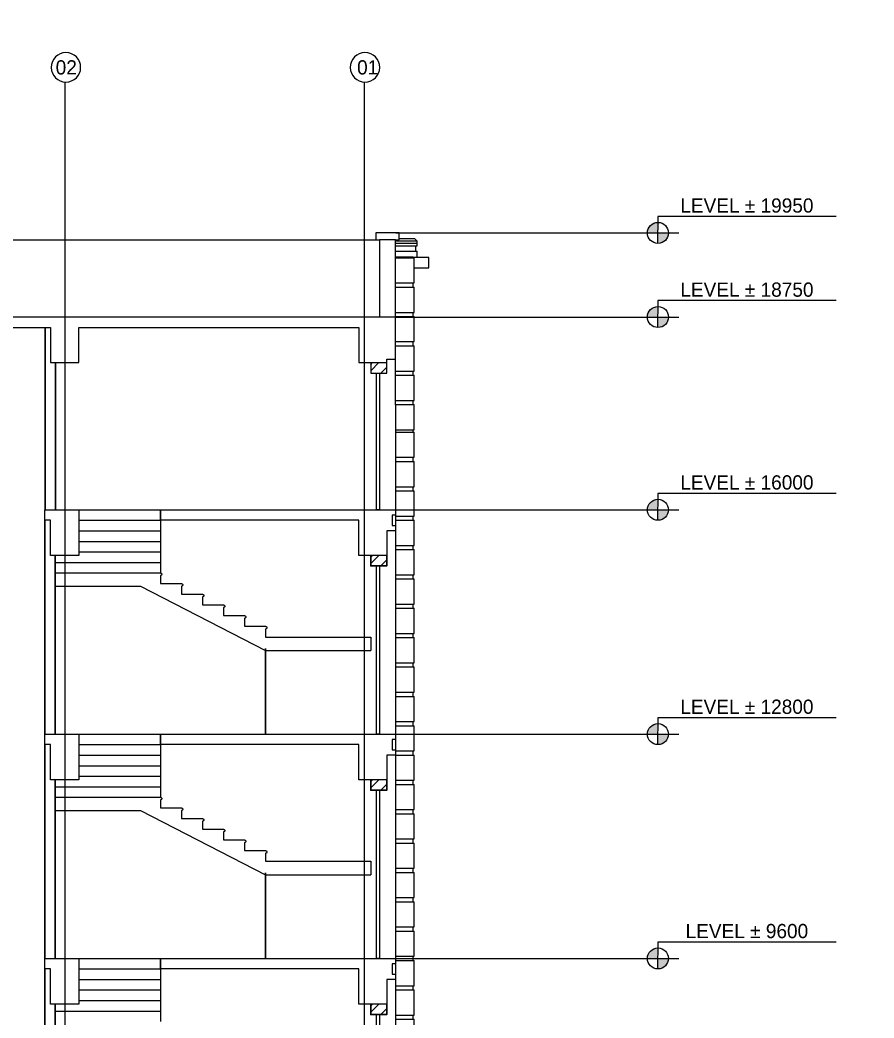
# Model space of a CAD drawing. Header units: millimetres. Extents: x 173236 to 801264, y -94969 to 615039.
# Drawn here: x 553994 to 566178, y -11724 to 2514 of the extents above; entities that cross this region are included whole.
import ezdxf
from ezdxf.enums import TextEntityAlignment as Align

# ---------------------------------------------------------------- set-up
doc = ezdxf.new("R2010")
doc.units = ezdxf.units.MM
doc.header["$MEASUREMENT"] = 0
doc.header["$PDMODE"] = 2
for name, color, linetype in [('VOX-A-ANNO-DIMS', 160, 'Continuous'), ('VOX-A-ANNO-GRID', 253, 'Continuous'), ('VOX-A-ANNO-GRID-LINE', 254, 'Continuous'), ('VOX-A-ANNO-LEVEL', 200, 'Continuous'), ('VOX-A-COLUMN-SECT', 210, 'Continuous'), ('VOX-A-DOOR', 3, 'Continuous'), ('VOX-A-ELEV-1-NEAR', 130, 'Continuous'), ('VOX-A-ELEV-2', 133, 'Continuous'), ('VOX-A-FLOOR-HIDD', 9, 'Continuous'), ('VOX-A-FURN-LAYOUT', 93, 'Continuous'), ('VOX-A-WALL-PATT', 233, 'Continuous')]:
    doc.layers.add(name, color=color, linetype=linetype)
doc.layers.add('VOX-A-WALL-SECT', color=1, linetype='Continuous', lineweight=30)
doc.styles.add('1.5 mm Rotis Annotative', font='', dxfattribs={"height": 1.5})
doc.styles.add('2 mm Rotis Annotative', font='', dxfattribs={"height": 2})
doc.styles.add('2 mm Rotis Annotative (IM)', font='', dxfattribs={"height": 0.08})
doc.styles.get('1.5 mm Rotis Annotative').set_extended_font_data('Rotis Sans Serif')
doc.styles.get('2 mm Rotis Annotative').set_extended_font_data('Rotis Sans Serif')
doc.styles.get('2 mm Rotis Annotative (IM)').set_extended_font_data('Rotis Sans Serif')
doc.dimstyles.new('1.5 mm Rotis Annotative', dxfattribs={"dimtxt": 1.5, "dimasz": 1, "dimexe": 1.5, "dimexo": 0, "dimgap": 1, "dimtad": 1, "dimdec": 0, "dimrnd": 5, "dimzin": 0, "dimdsep": 46, "dimtxsty": '1.5 mm Rotis Annotative', "dimblk": 'ARCHTICK', "dimcen": 0.09, "dimdle": 1, "dimadec": 0, "dimazin": 0, "dimtfac": 1, "dimtdec": 0, "dimtofl": 0, "dimtmove": 1, "dimatfit": 3, "dimfxl": 2, "dimfxlon": 1, "dimtolj": 1, "dimtzin": 0, "dimarcsym": 0})

# ---------------------------------------------------------------- blocks, each defined once
blk = doc.blocks.new('Grid Head 2')
at = {"layer": 'VOX-A-ANNO-GRID'}
blk.add_circle((0, -0.0827), 0.0827, dxfattribs=at)
at = {"layer": 'VOX-A-ANNO-GRID', "style": '2 mm Rotis Annotative (IM)'}
blk.add_attdef('O1', text='', height=0.08, dxfattribs=at).set_placement((0.0016, -0.1226), align=Align.CENTER)
blk = doc.blocks.new('SHERRA BOARD')
at = {"layer": 'VOX-A-FURN-LAYOUT'}
for p, q in [((1331730, 5386), (1331730, 5286)), ((1332060, 5386), (1331730, 5386)), ((1331730, 5286), (1331780, 5286)), ((1332010, 5286), (1331780, 5286)), ((1331780, 5286), (1331780, 4186)), ((1332010, 5286), (1332060, 5286)), ((1332010, 5270), (1332010, 5286)), ((1332320, 5270), (1332010, 5270)), ((1332010, 5235), (1332010, 5270)), ((1332060, 5302), (1332060, 5386)), ((1332283, 5302), (1332060, 5302)), ((1332060, 5286), (1332060, 5302)), ((1332060, 5286), (1332060, 5286)), ((1332320, 5270), (1332283, 5302)), ((1332320, 5235), (1332320, 5270)), ((1332316, 5235), (1332010, 5235)), ((1332010, 5200), (1332010, 5235)), ((1332010, 5200), (1332298, 5200)), ((1332010, 5128), (1332010, 5200)), ((1332010, 5128), (1332207, 5128)), ((1332010, 5125), (1332010, 5128)), ((1332207, 5128), (1332217, 5128)), ((1332217, 5128), (1332279, 5128)), ((1332279, 5128), (1332298, 5128)), ((1332298, 5128), (1332298, 5200)), ((1332298, 5200), (1332316, 5200)), ((1332298, 5128), (1332317, 5125)), ((1332316, 5235), (1332320, 5235)), ((1332316, 5200), (1332316, 5235)), ((1332010, 5040), (1332010, 5125)), ((1332010, 5031), (1332010, 5091)), ((1332259, 5040), (1332010, 5040)), ((1332010, 5031), (1332010, 5040)), ((1332010, 5031), (1332259, 5031)), ((1332010, 4686), (1332010, 5031)), ((1332010, 5031), (1332259, 5031)), ((1332010, 4672), (1332010, 5031)), ((1332259, 5031), (1332259, 5040)), ((1332259, 5040), (1332317, 5040)), ((1332485, 5036), (1332259, 5036)), ((1332259, 5031), (1332275, 5031)), ((1332259, 5031), (1332275, 5031)), ((1332275, 4686), (1332275, 5031)), ((1332275, 4672), (1332275, 5031)), ((1332317, 5040), (1332317, 5125)), ((1332485, 4886), (1332485, 5036)), ((1332275, 4886), (1332485, 4886)), ((1332010, 4486), (1332010, 4686)), ((1332010, 4672), (1332259, 4672)), ((1332010, 4612), (1332010, 4672)), ((1332010, 4672), (1332259, 4672)), ((1332010, 4612), (1332259, 4612)), ((1332010, 4253), (1332010, 4612)), ((1332259, 4612), (1332259, 4672)), ((1332259, 4672), (1332275, 4672)), ((1332259, 4612), (1332259, 4672)), ((1332259, 4672), (1332275, 4672)), ((1332259, 4612), (1332275, 4612)), ((1332275, 4253), (1332275, 4612)), ((1332010, 4253), (1332010, 4486)), ((1332010, 4253), (1332259, 4253)), ((1332010, 4193), (1332010, 4253)), ((1332010, 4193), (1332259, 4193)), ((1332010, 3835), (1332010, 4193)), ((1332259, 4193), (1332259, 4253)), ((1332259, 4253), (1332275, 4253)), ((1332259, 4193), (1332259, 4253)), ((1332259, 4253), (1332275, 4253)), ((1332259, 4193), (1332275, 4193)), ((1332275, 3835), (1332275, 4193)), ((1332010, 3835), (1332259, 3835)), ((1332010, 3775), (1332010, 3835)), ((1332010, 3775), (1332259, 3775)), ((1332010, 3416), (1332010, 3775)), ((1332259, 3775), (1332259, 3835)), ((1332259, 3835), (1332275, 3835)), ((1332259, 3775), (1332275, 3775)), ((1332275, 3416), (1332275, 3775)), ((1332010, 3416), (1332259, 3416)), ((1332010, 3356), (1332010, 3416)), ((1332010, 3356), (1332259, 3356)), ((1332010, 2997), (1332010, 3356)), ((1332259, 3356), (1332259, 3416)), ((1332259, 3416), (1332275, 3416)), ((1332259, 3356), (1332275, 3356)), ((1332275, 2997), (1332275, 3356)), ((1332010, 2997), (1332259, 2997)), ((1332010, 2937), (1332010, 2997)), ((1332259, 2937), (1332259, 2997)), ((1332259, 2997), (1332275, 2997)), ((1332010, 2937), (1332259, 2937)), ((1332010, 2936), (1332010, 2937)), ((1332010, 2936), (1332010, 2578)), ((1332259, 2937), (1332275, 2937)), ((1332275, 2578), (1332275, 2937)), ((1332010, 2604), (1332010, 2544)), ((1332010, 2578), (1332275, 2578)), ((1332259, 2544), (1332259, 2578)), ((1332010, 2544), (1332259, 2544)), ((1332010, 2544), (1332010, 2185)), ((1332259, 2544), (1332275, 2544)), ((1332275, 2185), (1332275, 2544)), ((1332010, 2185), (1332010, 2125)), ((1332010, 2185), (1332259, 2185)), ((1332010, 2185), (1332010, 2125)), ((1332259, 2125), (1332259, 2185)), ((1332259, 2125), (1332259, 2185)), ((1332259, 2185), (1332275, 2185)), ((1332010, 2125), (1332259, 2125)), ((1332010, 2125), (1332010, 1766)), ((1332010, 2125), (1332259, 2125)), ((1332259, 2125), (1332275, 2125)), ((1332259, 2125), (1332275, 2125)), ((1332275, 1766), (1332275, 2125)), ((1332010, 1766), (1332259, 1766)), ((1332010, 1766), (1332010, 1706)), ((1332259, 1706), (1332259, 1766)), ((1332259, 1766), (1332275, 1766)), ((1332010, 1706), (1332259, 1706)), ((1332010, 1706), (1332010, 1347)), ((1332259, 1706), (1332275, 1706)), ((1332275, 1347), (1332275, 1706)), ((1332010, 1347), (1332259, 1347)), ((1332010, 1347), (1332010, 1288)), ((1332010, 1288), (1332259, 1288)), ((1332010, 1288), (1332010, 929)), ((1332259, 1288), (1332259, 1347)), ((1332259, 1347), (1332275, 1347)), ((1332259, 1288), (1332275, 1288)), ((1332275, 929), (1332275, 1288)), ((1332010, 929), (1332259, 929)), ((1332010, 929), (1332010, 869)), ((1332010, 869), (1332259, 869)), ((1332010, 869), (1332010, 510)), ((1332259, 869), (1332259, 929)), ((1332259, 929), (1332275, 929)), ((1332259, 869), (1332275, 869)), ((1332275, 510), (1332275, 869)), ((1332010, 510), (1332259, 510)), ((1332010, 510), (1332010, 450)), ((1332010, 450), (1332259, 450)), ((1332010, 450), (1332010, 91)), ((1332259, 450), (1332259, 510)), ((1332259, 510), (1332275, 510)), ((1332259, 450), (1332275, 450)), ((1332275, 91), (1332275, 450)), ((1332010, 91), (1332259, 91)), ((1332010, 91), (1332010, 31)), ((1332010, 31), (1332259, 31)), ((1332010, 31), (1332010, -327)), ((1332259, 31), (1332259, 91)), ((1332259, 91), (1332275, 91)), ((1332259, 31), (1332275, 31)), ((1332275, -327), (1332275, 31)), ((1332010, -327), (1332259, -327)), ((1332010, -327), (1332010, -387)), ((1332010, -387), (1332259, -387)), ((1332010, -387), (1332010, -746)), ((1332259, -387), (1332259, -327)), ((1332259, -327), (1332275, -327)), ((1332259, -387), (1332275, -387)), ((1332275, -746), (1332275, -387)), ((1332010, -746), (1332259, -746)), ((1332010, -746), (1332010, -806)), ((1332010, -806), (1332259, -806)), ((1332010, -806), (1332010, -1165)), ((1332259, -806), (1332259, -746)), ((1332259, -746), (1332275, -746)), ((1332259, -806), (1332275, -806)), ((1332275, -1165), (1332275, -806)), ((1332010, -1165), (1332259, -1165)), ((1332010, -1165), (1332010, -1225)), ((1332010, -1225), (1332259, -1225)), ((1332010, -1225), (1332010, -1584)), ((1332259, -1225), (1332259, -1165)), ((1332259, -1165), (1332275, -1165)), ((1332259, -1225), (1332275, -1225)), ((1332275, -1584), (1332275, -1225)), ((1332010, -1584), (1332259, -1584)), ((1332010, -1584), (1332010, -1643)), ((1332010, -1643), (1332259, -1643)), ((1332010, -1643), (1332010, -2002)), ((1332259, -1643), (1332259, -1584)), ((1332259, -1584), (1332275, -1584)), ((1332259, -1643), (1332275, -1643)), ((1332275, -2002), (1332275, -1643)), ((1332010, -2002), (1332259, -2002)), ((1332010, -2002), (1332010, -2062)), ((1332010, -2062), (1332259, -2062)), ((1332010, -2062), (1332010, -2421)), ((1332259, -2062), (1332259, -2002)), ((1332259, -2002), (1332275, -2002)), ((1332259, -2062), (1332275, -2062)), ((1332275, -2421), (1332275, -2062)), ((1332010, -2421), (1332259, -2421)), ((1332010, -2421), (1332010, -2481)), ((1332010, -2481), (1332259, -2481)), ((1332010, -2481), (1332010, -2840)), ((1332259, -2481), (1332259, -2421)), ((1332259, -2421), (1332275, -2421)), ((1332259, -2481), (1332275, -2481)), ((1332275, -2840), (1332275, -2481)), ((1332010, -2840), (1332259, -2840)), ((1332010, -2840), (1332010, -2900)), ((1332259, -2900), (1332259, -2840)), ((1332259, -2840), (1332275, -2840)), ((1332010, -2900), (1332259, -2900)), ((1332010, -2900), (1332010, -3258)), ((1332259, -2900), (1332275, -2900)), ((1332275, -3258), (1332275, -2900)), ((1332010, -3258), (1332259, -3258)), ((1332010, -3258), (1332010, -3318)), ((1332259, -3318), (1332259, -3258)), ((1332259, -3258), (1332275, -3258)), ((1332010, -3318), (1332259, -3318)), ((1332010, -3318), (1332010, -3677)), ((1332259, -3318), (1332275, -3318)), ((1332275, -3677), (1332275, -3318)), ((1332010, -3677), (1332259, -3677)), ((1332010, -3677), (1332010, -3737)), ((1332259, -3737), (1332259, -3677)), ((1332259, -3677), (1332275, -3677)), ((1332010, -3737), (1332259, -3737)), ((1332010, -3737), (1332010, -4096)), ((1332259, -3737), (1332275, -3737)), ((1332275, -4096), (1332275, -3737)), ((1332010, -4096), (1332259, -4096)), ((1332010, -4096), (1332010, -4156)), ((1332259, -4156), (1332259, -4096)), ((1332259, -4096), (1332275, -4096)), ((1332010, -4156), (1332259, -4156)), ((1332010, -4156), (1332010, -4515)), ((1332259, -4156), (1332275, -4156)), ((1332275, -4515), (1332275, -4156)), ((1332010, -4515), (1332259, -4515)), ((1332010, -4515), (1332010, -4574)), ((1332259, -4574), (1332259, -4515)), ((1332259, -4515), (1332275, -4515)), ((1332010, -4574), (1332259, -4574)), ((1332010, -4574), (1332010, -4933)), ((1332259, -4574), (1332275, -4574)), ((1332275, -4933), (1332275, -4574)), ((1332010, -4933), (1332259, -4933)), ((1332010, -4933), (1332010, -4993)), ((1332259, -4993), (1332259, -4933)), ((1332259, -4933), (1332275, -4933)), ((1332010, -4993), (1332259, -4993)), ((1332010, -4993), (1332010, -5352)), ((1332259, -4993), (1332275, -4993)), ((1332275, -5352), (1332275, -4993)), ((1332010, -5352), (1332259, -5352)), ((1332010, -5352), (1332010, -5412)), ((1332259, -5412), (1332259, -5352)), ((1332259, -5352), (1332275, -5352)), ((1332010, -5412), (1332259, -5412)), ((1332010, -5412), (1332010, -5771)), ((1332259, -5412), (1332275, -5412)), ((1332275, -5771), (1332275, -5412)), ((1332010, -5771), (1332259, -5771)), ((1332010, -5771), (1332010, -5831)), ((1332010, -5831), (1332259, -5831)), ((1332010, -5831), (1332010, -6189)), ((1332259, -5831), (1332259, -5771)), ((1332259, -5771), (1332275, -5771)), ((1332259, -5831), (1332275, -5831)), ((1332275, -6189), (1332275, -5831)), ((1332010, -6189), (1332259, -6189)), ((1332010, -6189), (1332010, -6249)), ((1332010, -6249), (1332259, -6249)), ((1332010, -6249), (1332010, -6608)), ((1332259, -6249), (1332259, -6189)), ((1332259, -6189), (1332275, -6189)), ((1332259, -6249), (1332275, -6249)), ((1332275, -6608), (1332275, -6249)), ((1332010, -6608), (1332259, -6608)), ((1332010, -6608), (1332010, -6668)), ((1332010, -6668), (1332259, -6668)), ((1332010, -6668), (1332010, -7027)), ((1332259, -6668), (1332259, -6608)), ((1332259, -6608), (1332275, -6608)), ((1332259, -6668), (1332275, -6668)), ((1332275, -7027), (1332275, -6668)), ((1332010, -7027), (1332259, -7027)), ((1332010, -7027), (1332010, -7087)), ((1332010, -7087), (1332259, -7087)), ((1332010, -7087), (1332010, -7446)), ((1332259, -7087), (1332259, -7027)), ((1332259, -7027), (1332275, -7027)), ((1332259, -7087), (1332275, -7087)), ((1332275, -7446), (1332275, -7087)), ((1332010, -7446), (1332259, -7446)), ((1332010, -7446), (1332010, -7505)), ((1332010, -7505), (1332259, -7505)), ((1332010, -7505), (1332010, -7864)), ((1332259, -7505), (1332259, -7446)), ((1332259, -7446), (1332275, -7446)), ((1332259, -7505), (1332275, -7505)), ((1332275, -7864), (1332275, -7505)), ((1332010, -7864), (1332259, -7864)), ((1332010, -7864), (1332010, -7924)), ((1332010, -7924), (1332259, -7924)), ((1332010, -7924), (1332010, -8283)), ((1332259, -7924), (1332259, -7864)), ((1332259, -7864), (1332275, -7864)), ((1332259, -7924), (1332275, -7924)), ((1332275, -8283), (1332275, -7924)), ((1332010, -8283), (1332259, -8283)), ((1332010, -8283), (1332010, -8343)), ((1332010, -8343), (1332259, -8343)), ((1332010, -8343), (1332010, -8702)), ((1332259, -8343), (1332259, -8283)), ((1332259, -8283), (1332275, -8283)), ((1332259, -8343), (1332275, -8343)), ((1332275, -8702), (1332275, -8343)), ((1332010, -8702), (1332259, -8702)), ((1332010, -8702), (1332010, -8762)), ((1332010, -8762), (1332259, -8762)), ((1332010, -8762), (1332010, -9120)), ((1332259, -8762), (1332259, -8702)), ((1332259, -8702), (1332275, -8702)), ((1332259, -8762), (1332275, -8762)), ((1332275, -9120), (1332275, -8762)), ((1332010, -9120), (1332259, -9120)), ((1332010, -9120), (1332010, -9180)), ((1332010, -9180), (1332259, -9180)), ((1332010, -9180), (1332010, -9539)), ((1332259, -9180), (1332259, -9120)), ((1332259, -9120), (1332275, -9120)), ((1332259, -9180), (1332275, -9180)), ((1332275, -9539), (1332275, -9180)), ((1332010, -9539), (1332259, -9539)), ((1332010, -9539), (1332010, -9599)), ((1332259, -9599), (1332259, -9539)), ((1332259, -9539), (1332275, -9539)), ((1332010, -9599), (1332259, -9599)), ((1332010, -9599), (1332010, -9958)), ((1332259, -9599), (1332275, -9599)), ((1332275, -9958), (1332275, -9599)), ((1332010, -9958), (1332259, -9958)), ((1332010, -9958), (1332010, -10018)), ((1332259, -10018), (1332259, -9958)), ((1332259, -9958), (1332275, -9958)), ((1332010, -10018), (1332259, -10018)), ((1332010, -10018), (1332010, -10377)), ((1332259, -10018), (1332275, -10018)), ((1332275, -10377), (1332275, -10018)), ((1332010, -10377), (1332259, -10377)), ((1332010, -10377), (1332010, -10436)), ((1332259, -10436), (1332259, -10377)), ((1332259, -10377), (1332275, -10377)), ((1332010, -10436), (1332259, -10436)), ((1332010, -10436), (1332010, -10795)), ((1332259, -10436), (1332275, -10436)), ((1332275, -10795), (1332275, -10436)), ((1332010, -10795), (1332259, -10795)), ((1332010, -10795), (1332010, -10855)), ((1332259, -10855), (1332259, -10795)), ((1332259, -10795), (1332275, -10795)), ((1332010, -10855), (1332259, -10855)), ((1332010, -10855), (1332010, -11214)), ((1332259, -10855), (1332275, -10855)), ((1332275, -11214), (1332275, -10855)), ((1332010, -11214), (1332259, -11214)), ((1332010, -11214), (1332010, -11274)), ((1332259, -11274), (1332259, -11214)), ((1332259, -11214), (1332275, -11214)), ((1332010, -11274), (1332259, -11274)), ((1332010, -11274), (1332010, -11633)), ((1332259, -11274), (1332275, -11274)), ((1332275, -11633), (1332275, -11274)), ((1332010, -11633), (1332259, -11633)), ((1332010, -11633), (1332010, -11693)), ((1332259, -11693), (1332259, -11633)), ((1332259, -11633), (1332275, -11633)), ((1332010, -11693), (1332259, -11693)), ((1332010, -11693), (1332010, -12051)), ((1332259, -11693), (1332275, -11693)), ((1332275, -12051), (1332275, -11693)), ((1332010, -12051), (1332259, -12051)), ((1332010, -12051), (1332010, -12111)), ((1332259, -12111), (1332259, -12051)), ((1332259, -12051), (1332275, -12051)), ((1332010, -12111), (1332259, -12111)), ((1332010, -12111), (1332010, -12470)), ((1332259, -12111), (1332275, -12111)), ((1332275, -12470), (1332275, -12111)), ((1332010, -12470), (1332259, -12470)), ((1332010, -12470), (1332010, -12530)), ((1332259, -12530), (1332259, -12470)), ((1332259, -12470), (1332275, -12470)), ((1332010, -12530), (1332259, -12530)), ((1332010, -12530), (1332010, -12889)), ((1332259, -12530), (1332275, -12530)), ((1332275, -12889), (1332275, -12530)), ((1332010, -12889), (1332259, -12889)), ((1332010, -12889), (1332010, -12949)), ((1332010, -12949), (1332259, -12949)), ((1332010, -12949), (1332010, -13308)), ((1332259, -12949), (1332259, -12889)), ((1332259, -12889), (1332275, -12889)), ((1332259, -12949), (1332275, -12949)), ((1332275, -13308), (1332275, -12949)), ((1332010, -13308), (1332259, -13308)), ((1332010, -13308), (1332010, -13367)), ((1332010, -13367), (1332259, -13367)), ((1332010, -13367), (1332010, -13726)), ((1332259, -13367), (1332259, -13308)), ((1332259, -13308), (1332275, -13308)), ((1332259, -13367), (1332275, -13367)), ((1332275, -13464), (1332275, -13367)), ((1332275, -13726), (1332275, -13464)), ((1332010, -13726), (1332259, -13726)), ((1332010, -13726), (1332010, -13786)), ((1332010, -13786), (1332010, -13964)), ((1332010, -13786), (1332259, -13786)), ((1332259, -13786), (1332259, -13726)), ((1332259, -13726), (1332275, -13726)), ((1332259, -13786), (1332275, -13786)), ((1332275, -14145), (1332275, -13786)), ((1332010, -13964), (1332010, -13964)), ((1332010, -14145), (1332010, -13964)), ((1332010, -14145), (1332259, -14145)), ((1332010, -14205), (1332010, -14145)), ((1332010, -14205), (1332259, -14205)), ((1332010, -14564), (1332010, -14205)), ((1332259, -14205), (1332259, -14145)), ((1332259, -14145), (1332275, -14145)), ((1332259, -14205), (1332275, -14205)), ((1332275, -14564), (1332275, -14205)), ((1332275, -14564), (1332010, -14564))]:
    blk.add_line(p, q, dxfattribs=at)
blk = doc.blocks.new('*U57')
at = {"layer": 'VOX-A-ANNO-LEVEL'}
h = blk.add_hatch(color=256, dxfattribs=at)
h.dxf.hatch_style = 1
edge = h.paths.add_edge_path()
edge.add_arc((0.05, 0), 1.5, 267.655, 360)
edge.add_line((1.55, 0), (0, 0))
edge.add_line((0, 0), (-0.01, -1.5))
edge = h.paths.add_edge_path()
edge.add_arc((0.05, 0), 1.5, 91.2628, 180)
edge.add_line((-1.45, 0), (0, 0))
edge.add_line((0, 0), (0.01, 1.5))
for p, q in [((0.02, 2.34), (0, -1.5)), ((25.46, 2.34), (0.02, 2.34)), ((-2.95, 0), (3.05, 0))]:
    blk.add_line(p, q, dxfattribs=at)
blk.add_circle((0.05, 0), 1.5, dxfattribs=at)
at = {"layer": 'VOX-A-ANNO-LEVEL', "style": '2 mm Rotis Annotative'}
blk.add_attdef('LEVEL_NAME', text='', height=2.03, dxfattribs=at).set_placement((12.74, 3.91), align=Align.MIDDLE)
blk = doc.blocks.new('_ArchTick')
at = {"color": 0, "linetype": 'ByBlock', "const_width": 0.15}
blk.add_lwpolyline([(-0.5, -0.5), (0.5, 0.5)], dxfattribs=at)
blk = doc.blocks.new('*D663')
at = {"layer": 'Defpoints', "color": 0, "transparency": 16777216}
for p in [(537438, -524), (560519, -524), (553696, -1724)]:
    blk.add_point(p, dxfattribs=at)
at = {"layer": 'VOX-A-ANNO-DIMS', "color": 0, "lineweight": -2, "transparency": 16777216}
for p, q in [((537438, -1824), (537438, -424)), ((537638, -524), (537288, -524)), ((537638, -1724), (537288, -1724))]:
    blk.add_line(p, q, dxfattribs=at)
at = {"layer": 'VOX-A-ANNO-DIMS', "color": 0, "lineweight": -2, "transparency": 16777216, "xscale": 100, "yscale": 100, "zscale": 100}
for p, rotation in [((537438, -524), 90), ((537438, -1724), 270)]:
    blk.add_blockref('_ArchTick', p, dxfattribs=dict(at, rotation=rotation))
at = {"layer": 'VOX-A-ANNO-DIMS', "color": 0, "transparency": 16777216, "insert": (537262, -1124), "char_height": 150, "attachment_point": 5, "rotation": 90, "style": '1.5 mm Rotis Annotative'}
blk.add_mtext('\\A1;1200', dxfattribs=at)
blk = doc.blocks.new('*D665')
at = {"layer": 'Defpoints', "color": 0, "transparency": 16777216}
for p in [(641539, 61543), (642300, 61543), (642300, 61418), (536631, -524), (560469, -524), (547517, -20474)]:
    blk.add_point(p, dxfattribs=at)
at = {"layer": 'VOX-A-ANNO-DIMS', "color": 0, "lineweight": -2, "transparency": 16777216}
for p, q in [((641539, 61543), (641539, 61268)), ((642300, 61543), (642300, 61268)), ((641439, 61418), (642400, 61418)), ((536631, -20574), (536631, -424)), ((536831, -524), (536481, -524)), ((536831, -20474), (536481, -20474))]:
    blk.add_line(p, q, dxfattribs=at)
at = {"layer": 'VOX-A-ANNO-DIMS', "color": 0, "lineweight": -2, "transparency": 16777216, "xscale": 100, "yscale": 100, "zscale": 100}
for p, rotation in [((641539, 61418), 180), ((536631, -524), 90), ((536631, -20474), 270)]:
    blk.add_blockref('_ArchTick', p, dxfattribs=dict(at, rotation=rotation))
blk.add_blockref('_ArchTick', (642300, 61418), dxfattribs=at)
at = {"layer": 'VOX-A-ANNO-DIMS', "color": 0, "transparency": 16777216, "insert": (641920, 61594), "char_height": 150, "attachment_point": 5, "style": '1.5 mm Rotis Annotative'}
blk.add_mtext('\\A1;760', dxfattribs=at)
at = {"layer": 'VOX-A-ANNO-DIMS', "color": 0, "transparency": 16777216, "insert": (536455, -10499), "char_height": 150, "attachment_point": 5, "rotation": 90, "style": '1.5 mm Rotis Annotative'}
blk.add_mtext('\\A1;19950', dxfattribs=at)

msp = doc.modelspace()

# ---------------------------------------------------------------- hatches: boundary and pattern name
at = {"layer": 'VOX-A-WALL-PATT'}
h = msp.add_hatch(dxfattribs=at)
h.set_pattern_fill('ANSI32', color=256, scale=500)
h.set_pattern_definition([(45, (-762304.72, 0), (-132.582521, 132.582521), []), (45, (-762216.33, 0), (-132.582521, 132.582521), [])])
h.paths.add_polyline_path([(559227.4, -2523.8), (559227.4, -2373.8), (558997.4, -2373.8), (558997.4, -2523.8)])
h = msp.add_hatch(dxfattribs=at)
h.set_pattern_fill('ANSI32', color=256, scale=500)
h.set_pattern_definition([(45, (-762304.72, -2750), (-132.582521, 132.582521), []), (45, (-762216.33, -2750), (-132.582521, 132.582521), [])])
h.paths.add_polyline_path([(559227.4, -5123.8), (558997.4, -5123.8), (558997.4, -5273.8), (559227.4, -5273.8)])
h = msp.add_hatch(dxfattribs=at)
h.set_pattern_fill('ANSI32', color=256, scale=500)
h.set_pattern_definition([(45, (-762304.72, -5950), (-132.582521, 132.582521), []), (45, (-762216.33, -5950), (-132.582521, 132.582521), [])])
h.paths.add_polyline_path([(559227.4, -8323.8), (558997.4, -8323.8), (558997.4, -8473.8), (559227.4, -8473.8)])
h = msp.add_hatch(dxfattribs=at)
h.set_pattern_fill('ANSI32', color=256, scale=500)
h.set_pattern_definition([(45, (-762304.72, -9150), (-132.582521, 132.582521), []), (45, (-762216.33, -9150), (-132.582521, 132.582521), [])])
h.paths.add_polyline_path([(559227.4, -11523.8), (558997.4, -11523.8), (558997.4, -11673.8), (559227.4, -11673.8)])

# ---------------------------------------------------------------- linework, layer by layer
at = {"layer": 'VOX-A-ANNO-GRID-LINE'}
for p, q in [((554632, 1628.1), (554632, -25804.2)), ((558902.4, 1627.8), (558902.4, -25804.5))]:
    msp.add_line(p, q, dxfattribs=at)
at = {"layer": 'VOX-A-COLUMN-SECT'}
for points in [[(551191.1, -1723.8), (551191.1, -1873.8), (551789.1, -1873.8), (551789.1, -2373.8), (552019.1, -2373.8), (552019.1, -1873.8), (554432.2, -1873.8), (554432.2, -2373.8), (554832.2, -2373.8), (554832.2, -1873.8), (558827.4, -1873.8), (558827.4, -2373.8), (559227.4, -2373.8), (559227.4, -2323.8), (559352.2, -2323.8), (559352.2, -1723.8), (559227.4, -1723.8), (551789.1, -1723.8), (551191.1, -1723.8)], [(554347.3, -4473.8), (554832, -4473.8), (554832, -4623.8), (554831.9, -4623.8), (554832.1, -5123.8), (554432.1, -5123.8), (554431.9, -4623.8), (554347.3, -4623.8), (554347.3, -4473.8)], [(554347.3, -7673.8), (554832, -7673.8), (554832, -7823.8), (554831.9, -7823.8), (554832.1, -8323.8), (554432.1, -8323.8), (554431.9, -7823.8), (554347.3, -7823.8), (554347.3, -7673.8)], [(554347.3, -10873.8), (554832, -10873.8), (554832, -11023.8), (554831.9, -11023.8), (554832.1, -11523.8), (554432.1, -11523.8), (554431.9, -11023.8), (554347.3, -11023.8), (554347.3, -10873.8)]]:
    msp.add_lwpolyline(points, dxfattribs=at)
for points in [[(559227.4, -4773.8), (559227.4, -5123.8), (558827.4, -5123.8), (558827.4, -4623.8), (555997.3, -4623.8), (555997.3, -4473.8), (559227.4, -4473.8), (559227.4, -4473.8), (559352.2, -4473.8), (559352.2, -4548.8), (559302.2, -4548.8), (559302.2, -4698.8), (559352.2, -4698.8), (559352.2, -4773.8)], [(559227.4, -7973.8), (559227.4, -8323.8), (558827.4, -8323.8), (558827.4, -7823.8), (555997.3, -7823.8), (555997.3, -7673.8), (559227.4, -7673.8), (559227.4, -7673.8), (559352.2, -7673.8), (559352.2, -7748.8), (559302.2, -7748.8), (559302.2, -7898.8), (559352.2, -7898.8), (559352.2, -7973.8)], [(559227.4, -11173.8), (559227.4, -11523.8), (558827.4, -11523.8), (558827.4, -11023.8), (555997.3, -11023.8), (555997.3, -10873.8), (559227.4, -10873.8), (559227.4, -10873.8), (559352.2, -10873.8), (559352.2, -10948.8), (559302.2, -10948.8), (559302.2, -11098.8), (559352.2, -11098.8), (559352.2, -11173.8)]]:
    msp.add_lwpolyline(points, close=True, dxfattribs=at)
at = {"layer": 'VOX-A-DOOR'}
for points in [[(559082.7, -2523.8), (559125.7, -2523.8), (559125.7, -4473.8), (559082.7, -4473.8)], [(559082.7, -5273.8), (559125.7, -5273.8), (559125.7, -7673.8), (559082.7, -7673.8)], [(559082.7, -8473.8), (559125.7, -8473.8), (559125.7, -10873.8), (559082.7, -10873.8)], [(559082.7, -11673.8), (559125.7, -11673.8), (559125.7, -14073.8), (559082.7, -14073.8)]]:
    msp.add_lwpolyline(points, close=True, dxfattribs=at)
at = {"layer": 'VOX-A-ELEV-1-NEAR'}
for p, q in [((554832.2, -4473.8), (555997.3, -4473.8)), ((555997.3, -4473.8), (555997.3, -5373.8)), ((554832.1, -4623.8), (555997.3, -4623.8)), ((554832.1, -4773.8), (555997.3, -4773.8)), ((554832.2, -4923.8), (555997.3, -4923.8)), ((554832.2, -5073.8), (555997.3, -5073.8)), ((554497.3, -5223.8), (555997.3, -5223.8)), ((558997.4, -6288.3), (558997.4, -6479.6)), ((554832, -7673.8), (555997.3, -7673.8)), ((555997.3, -7673.8), (555997.3, -8573.8)), ((554831.9, -7823.8), (555997.3, -7823.8)), ((554832, -7973.8), (555997.3, -7973.8)), ((554832, -8123.8), (555997.3, -8123.8)), ((554832.1, -8273.8), (555997.3, -8273.8)), ((554497.3, -8423.8), (555997.3, -8423.8)), ((558997.4, -9488.3), (558997.4, -9679.6)), ((554832, -10873.8), (555997.3, -10873.8)), ((555997.3, -10873.8), (555997.3, -11773.8)), ((554831.9, -11023.8), (555997.3, -11023.8)), ((554832, -11173.8), (555997.3, -11173.8)), ((554832, -11323.8), (555997.3, -11323.8)), ((554832.1, -11473.8), (555997.3, -11473.8)), ((554497.3, -11623.8), (555997.3, -11623.8))]:
    msp.add_line(p, q, dxfattribs=at)
for points in [[(554497.3, -5373.8), (555997.3, -5373.8), (555999.9, -5374.4), (556002.2, -5375), (556004.1, -5375.7), (556005.7, -5376.4), (556007.1, -5377.2), (556008.3, -5377.9), (556009.3, -5378.7), (556010.2, -5379.5), (556011, -5380.3), (556011.7, -5381.1), (556012.4, -5381.9), (556013, -5382.7), (556013.5, -5383.5), (556014, -5384.3), (556014.4, -5385.1), (556014.8, -5386), (556015.2, -5386.9), (556015.5, -5387.7), (556015.7, -5388.6), (556015.9, -5389.5), (556016.1, -5390.5), (556016.2, -5391.4), (556016.2, -5392.3), (556016.3, -5393.3), (556016.2, -5394.2), (556016.2, -5395.1), (556016.1, -5396.1), (556015.9, -5397), (556015.7, -5397.9), (556015.5, -5398.8), (556015.2, -5399.7), (556014.8, -5400.5), (556014.4, -5401.4), (556014, -5402.2), (556013.5, -5403), (556013, -5403.8), (556012.4, -5404.6), (556011.7, -5405.4), (556011, -5406.2), (556010.2, -5407), (556009.3, -5407.8), (556008.3, -5408.6), (556007.1, -5409.3), (556005.7, -5410.1), (556004.1, -5410.8), (556002.2, -5411.5), (555999.9, -5412.1), (555997.3, -5412.7), (555997.3, -5526.2), (556297.3, -5526.2), (556299.9, -5526.8), (556302.2, -5527.4), (556304.1, -5528.1), (556305.7, -5528.8), (556307.1, -5529.6), (556308.3, -5530.4), (556309.3, -5531.1), (556310.2, -5531.9), (556311, -5532.7), (556311.7, -5533.5), (556312.4, -5534.3), (556313, -5535.1), (556313.5, -5535.9), (556314, -5536.7), (556314.4, -5537.5), (556314.8, -5538.4), (556315.2, -5539.3), (556315.5, -5540.1), (556315.7, -5541), (556315.9, -5542), (556316.1, -5542.9), (556316.2, -5543.8), (556316.2, -5544.7), (556316.3, -5545.7), (556316.2, -5546.6), (556316.2, -5547.5), (556316.1, -5548.5), (556315.9, -5549.4), (556315.7, -5550.3), (556315.5, -5551.2), (556315.2, -5552.1), (556314.8, -5552.9), (556314.4, -5553.8), (556314, -5554.6), (556313.5, -5555.4), (556313, -5556.2), (556312.4, -5557), (556311.7, -5557.8), (556311, -5558.6), (556310.2, -5559.4), (556309.3, -5560.2), (556308.3, -5561), (556307.1, -5561.7), (556305.7, -5562.5), (556304.1, -5563.2), (556302.2, -5563.9), (556299.9, -5564.5), (556297.3, -5565.1), (556297.3, -5678.6), (556597.3, -5678.6), (556599.9, -5679.2), (556602.2, -5679.8), (556604.1, -5680.5), (556605.7, -5681.2), (556607.1, -5682), (556608.3, -5682.8), (556609.3, -5683.5), (556610.2, -5684.3), (556611, -5685.1), (556611.7, -5685.9), (556612.4, -5686.7), (556613, -5687.5), (556613.5, -5688.3), (556614, -5689.1), (556614.4, -5690), (556614.8, -5690.8), (556615.2, -5691.7), (556615.5, -5692.6), (556615.7, -5693.4), (556615.9, -5694.4), (556616.1, -5695.3), (556616.2, -5696.2), (556616.2, -5697.1), (556616.3, -5698.1), (556616.2, -5699), (556616.2, -5699.9), (556616.1, -5700.9), (556615.9, -5701.8), (556615.7, -5702.7), (556615.5, -5703.6), (556615.2, -5704.5), (556614.8, -5705.3), (556614.4, -5706.2), (556614, -5707), (556613.5, -5707.8), (556613, -5708.6), (556612.4, -5709.4), (556611.7, -5710.2), (556611, -5711), (556610.2, -5711.8), (556609.3, -5712.6), (556608.3, -5713.4), (556607.1, -5714.2), (556605.7, -5714.9), (556604.1, -5715.6), (556602.2, -5716.3), (556599.9, -5716.9), (556597.3, -5717.5), (556597.3, -5831), (556897.3, -5831), (556899.9, -5831.6), (556902.2, -5832.3), (556904.1, -5832.9), (556905.7, -5833.7), (556907.1, -5834.4), (556908.3, -5835.2), (556909.3, -5836), (556910.2, -5836.7), (556911, -5837.5), (556911.7, -5838.3), (556912.4, -5839.1), (556913, -5839.9), (556913.5, -5840.7), (556914, -5841.5), (556914.4, -5842.4), (556914.8, -5843.2), (556915.2, -5844.1), (556915.5, -5845), (556915.7, -5845.9), (556915.9, -5846.8), (556916.1, -5847.7), (556916.2, -5848.6), (556916.2, -5849.5), (556916.3, -5850.5), (556916.2, -5851.4), (556916.2, -5852.4), (556916.1, -5853.3), (556915.9, -5854.2), (556915.7, -5855.1), (556915.5, -5856), (556915.2, -5856.9), (556914.8, -5857.8), (556914.4, -5858.6), (556914, -5859.4), (556913.5, -5860.3), (556913, -5861.1), (556912.4, -5861.9), (556911.7, -5862.6), (556911, -5863.4), (556910.2, -5864.2), (556909.3, -5865), (556908.3, -5865.8), (556907.1, -5866.6), (556905.7, -5867.3), (556904.1, -5868), (556902.2, -5868.7), (556899.9, -5869.3), (556897.3, -5869.9), (556897.3, -5983.5), (557197.3, -5983.5), (557199.9, -5984), (557202.2, -5984.7), (557204.1, -5985.3), (557205.7, -5986.1), (557207.1, -5986.8), (557208.3, -5987.6), (557209.3, -5988.4), (557210.2, -5989.2), (557211, -5989.9), (557211.7, -5990.7), (557212.4, -5991.5), (557213, -5992.3), (557213.5, -5993.1), (557214, -5993.9), (557214.4, -5994.8), (557214.8, -5995.6), (557215.2, -5996.5), (557215.5, -5997.4), (557215.7, -5998.3), (557215.9, -5999.2), (557216.1, -6000.1), (557216.2, -6001), (557216.2, -6002), (557216.3, -6002.9), (557216.2, -6003.8), (557216.2, -6004.8), (557216.1, -6005.7), (557215.9, -6006.6), (557215.7, -6007.5), (557215.5, -6008.4), (557215.2, -6009.3), (557214.8, -6010.2), (557214.4, -6011), (557214, -6011.8), (557213.5, -6012.7), (557213, -6013.5), (557212.4, -6014.3), (557211.7, -6015.1), (557211, -6015.8), (557210.2, -6016.6), (557209.3, -6017.4), (557208.3, -6018.2), (557207.1, -6019), (557205.7, -6019.7), (557204.1, -6020.4), (557202.2, -6021.1), (557199.9, -6021.8), (557197.3, -6022.3), (557197.3, -6135.9), (557497.3, -6135.9), (557499.9, -6136.4), (557502.2, -6137.1), (557504.1, -6137.8), (557505.7, -6138.5), (557507.1, -6139.2), (557508.3, -6140), (557509.3, -6140.8), (557510.2, -6141.6), (557511, -6142.4), (557511.7, -6143.1), (557512.4, -6143.9), (557513, -6144.7), (557513.5, -6145.5), (557514, -6146.4), (557514.4, -6147.2), (557514.8, -6148), (557515.2, -6148.9), (557515.5, -6149.8), (557515.7, -6150.7), (557515.9, -6151.6), (557516.1, -6152.5), (557516.2, -6153.4), (557516.2, -6154.4), (557516.3, -6155.3), (557516.2, -6156.2), (557516.2, -6157.2), (557516.1, -6158.1), (557515.9, -6159), (557515.7, -6159.9), (557515.5, -6160.8), (557515.2, -6161.7), (557514.8, -6162.6), (557514.4, -6163.4), (557514, -6164.3), (557513.5, -6165.1), (557513, -6165.9), (557512.4, -6166.7), (557511.7, -6167.5), (557511, -6168.2), (557510.2, -6169), (557509.3, -6169.8), (557508.3, -6170.6), (557507.1, -6171.4), (557505.7, -6172.1), (557504.1, -6172.8), (557502.2, -6173.5), (557499.9, -6174.2), (557497.3, -6174.7), (557497.3, -6288.3), (558997.4, -6288.3)], [(554497.3, -5563.8), (555712.6, -5563.8), (557497.2, -6479.6), (558997.4, -6479.6)], [(554497.3, -8573.8), (555997.3, -8573.8), (555999.9, -8574.4), (556002.2, -8575), (556004.1, -8575.7), (556005.7, -8576.4), (556007.1, -8577.2), (556008.3, -8577.9), (556009.3, -8578.7), (556010.2, -8579.5), (556011, -8580.3), (556011.7, -8581.1), (556012.4, -8581.9), (556013, -8582.7), (556013.5, -8583.5), (556014, -8584.3), (556014.4, -8585.1), (556014.8, -8586), (556015.2, -8586.9), (556015.5, -8587.7), (556015.7, -8588.6), (556015.9, -8589.5), (556016.1, -8590.5), (556016.2, -8591.4), (556016.2, -8592.3), (556016.3, -8593.3), (556016.2, -8594.2), (556016.2, -8595.1), (556016.1, -8596.1), (556015.9, -8597), (556015.7, -8597.9), (556015.5, -8598.8), (556015.2, -8599.7), (556014.8, -8600.5), (556014.4, -8601.4), (556014, -8602.2), (556013.5, -8603), (556013, -8603.8), (556012.4, -8604.6), (556011.7, -8605.4), (556011, -8606.2), (556010.2, -8607), (556009.3, -8607.8), (556008.3, -8608.6), (556007.1, -8609.3), (556005.7, -8610.1), (556004.1, -8610.8), (556002.2, -8611.5), (555999.9, -8612.1), (555997.3, -8612.7), (555997.3, -8726.2), (556297.3, -8726.2), (556299.9, -8726.8), (556302.2, -8727.4), (556304.1, -8728.1), (556305.7, -8728.8), (556307.1, -8729.6), (556308.3, -8730.4), (556309.3, -8731.1), (556310.2, -8731.9), (556311, -8732.7), (556311.7, -8733.5), (556312.4, -8734.3), (556313, -8735.1), (556313.5, -8735.9), (556314, -8736.7), (556314.4, -8737.5), (556314.8, -8738.4), (556315.2, -8739.3), (556315.5, -8740.1), (556315.7, -8741), (556315.9, -8742), (556316.1, -8742.9), (556316.2, -8743.8), (556316.2, -8744.7), (556316.3, -8745.7), (556316.2, -8746.6), (556316.2, -8747.5), (556316.1, -8748.5), (556315.9, -8749.4), (556315.7, -8750.3), (556315.5, -8751.2), (556315.2, -8752.1), (556314.8, -8752.9), (556314.4, -8753.8), (556314, -8754.6), (556313.5, -8755.4), (556313, -8756.2), (556312.4, -8757), (556311.7, -8757.8), (556311, -8758.6), (556310.2, -8759.4), (556309.3, -8760.2), (556308.3, -8761), (556307.1, -8761.7), (556305.7, -8762.5), (556304.1, -8763.2), (556302.2, -8763.9), (556299.9, -8764.5), (556297.3, -8765.1), (556297.3, -8878.6), (556597.3, -8878.6), (556599.9, -8879.2), (556602.2, -8879.8), (556604.1, -8880.5), (556605.7, -8881.2), (556607.1, -8882), (556608.3, -8882.8), (556609.3, -8883.5), (556610.2, -8884.3), (556611, -8885.1), (556611.7, -8885.9), (556612.4, -8886.7), (556613, -8887.5), (556613.5, -8888.3), (556614, -8889.1), (556614.4, -8890), (556614.8, -8890.8), (556615.2, -8891.7), (556615.5, -8892.6), (556615.7, -8893.4), (556615.9, -8894.4), (556616.1, -8895.3), (556616.2, -8896.2), (556616.2, -8897.1), (556616.3, -8898.1), (556616.2, -8899), (556616.2, -8899.9), (556616.1, -8900.9), (556615.9, -8901.8), (556615.7, -8902.7), (556615.5, -8903.6), (556615.2, -8904.5), (556614.8, -8905.3), (556614.4, -8906.2), (556614, -8907), (556613.5, -8907.8), (556613, -8908.6), (556612.4, -8909.4), (556611.7, -8910.2), (556611, -8911), (556610.2, -8911.8), (556609.3, -8912.6), (556608.3, -8913.4), (556607.1, -8914.2), (556605.7, -8914.9), (556604.1, -8915.6), (556602.2, -8916.3), (556599.9, -8916.9), (556597.3, -8917.5), (556597.3, -9031), (556897.3, -9031), (556899.9, -9031.6), (556902.2, -9032.3), (556904.1, -9032.9), (556905.7, -9033.7), (556907.1, -9034.4), (556908.3, -9035.2), (556909.3, -9036), (556910.2, -9036.7), (556911, -9037.5), (556911.7, -9038.3), (556912.4, -9039.1), (556913, -9039.9), (556913.5, -9040.7), (556914, -9041.5), (556914.4, -9042.4), (556914.8, -9043.2), (556915.2, -9044.1), (556915.5, -9045), (556915.7, -9045.9), (556915.9, -9046.8), (556916.1, -9047.7), (556916.2, -9048.6), (556916.2, -9049.5), (556916.3, -9050.5), (556916.2, -9051.4), (556916.2, -9052.4), (556916.1, -9053.3), (556915.9, -9054.2), (556915.7, -9055.1), (556915.5, -9056), (556915.2, -9056.9), (556914.8, -9057.8), (556914.4, -9058.6), (556914, -9059.4), (556913.5, -9060.3), (556913, -9061.1), (556912.4, -9061.9), (556911.7, -9062.6), (556911, -9063.4), (556910.2, -9064.2), (556909.3, -9065), (556908.3, -9065.8), (556907.1, -9066.6), (556905.7, -9067.3), (556904.1, -9068), (556902.2, -9068.7), (556899.9, -9069.3), (556897.3, -9069.9), (556897.3, -9183.5), (557197.3, -9183.5), (557199.9, -9184), (557202.2, -9184.7), (557204.1, -9185.3), (557205.7, -9186.1), (557207.1, -9186.8), (557208.3, -9187.6), (557209.3, -9188.4), (557210.2, -9189.2), (557211, -9189.9), (557211.7, -9190.7), (557212.4, -9191.5), (557213, -9192.3), (557213.5, -9193.1), (557214, -9193.9), (557214.4, -9194.8), (557214.8, -9195.6), (557215.2, -9196.5), (557215.5, -9197.4), (557215.7, -9198.3), (557215.9, -9199.2), (557216.1, -9200.1), (557216.2, -9201), (557216.2, -9202), (557216.3, -9202.9), (557216.2, -9203.8), (557216.2, -9204.8), (557216.1, -9205.7), (557215.9, -9206.6), (557215.7, -9207.5), (557215.5, -9208.4), (557215.2, -9209.3), (557214.8, -9210.2), (557214.4, -9211), (557214, -9211.8), (557213.5, -9212.7), (557213, -9213.5), (557212.4, -9214.3), (557211.7, -9215.1), (557211, -9215.8), (557210.2, -9216.6), (557209.3, -9217.4), (557208.3, -9218.2), (557207.1, -9219), (557205.7, -9219.7), (557204.1, -9220.4), (557202.2, -9221.1), (557199.9, -9221.8), (557197.3, -9222.3), (557197.3, -9335.9), (557497.3, -9335.9), (557499.9, -9336.4), (557502.2, -9337.1), (557504.1, -9337.8), (557505.7, -9338.5), (557507.1, -9339.2), (557508.3, -9340), (557509.3, -9340.8), (557510.2, -9341.6), (557511, -9342.4), (557511.7, -9343.1), (557512.4, -9343.9), (557513, -9344.7), (557513.5, -9345.5), (557514, -9346.4), (557514.4, -9347.2), (557514.8, -9348), (557515.2, -9348.9), (557515.5, -9349.8), (557515.7, -9350.7), (557515.9, -9351.6), (557516.1, -9352.5), (557516.2, -9353.4), (557516.2, -9354.4), (557516.3, -9355.3), (557516.2, -9356.2), (557516.2, -9357.2), (557516.1, -9358.1), (557515.9, -9359), (557515.7, -9359.9), (557515.5, -9360.8), (557515.2, -9361.7), (557514.8, -9362.6), (557514.4, -9363.4), (557514, -9364.3), (557513.5, -9365.1), (557513, -9365.9), (557512.4, -9366.7), (557511.7, -9367.5), (557511, -9368.2), (557510.2, -9369), (557509.3, -9369.8), (557508.3, -9370.6), (557507.1, -9371.4), (557505.7, -9372.1), (557504.1, -9372.8), (557502.2, -9373.5), (557499.9, -9374.2), (557497.3, -9374.7), (557497.3, -9488.3), (558997.4, -9488.3)], [(554497.3, -8763.8), (555712.6, -8763.8), (557497.2, -9679.6), (558997.4, -9679.6)]]:
    msp.add_lwpolyline(points, dxfattribs=at)
at = {"layer": 'VOX-A-ELEV-2'}
msp.add_lwpolyline([(552069.1, -623.8), (559072.2, -623.8)], dxfattribs=at)
at = {"layer": 'VOX-A-FLOOR-HIDD'}
for p, q in [((559357, -523.8), (563099.9, -523.8)), ((559357.4, -1723.8), (563100.3, -1723.8)), ((559357, -4473.8), (563099.9, -4473.8)), ((559357, -7673.8), (563099.9, -7673.8)), ((559353, -10873.8), (563095.9, -10873.8))]:
    msp.add_line(p, q, dxfattribs=at)
at = {"layer": 'VOX-A-WALL-PATT'}
msp.add_lwpolyline([(558997.4, -2373.8), (558997.4, -2523.8), (559227.4, -2523.8), (559227.4, -2373.8)], dxfattribs=at)
at = {"layer": 'VOX-A-WALL-SECT'}
for p, q in [((554352.6, -4473.8), (554352.6, -1873.8)), ((554502.6, -4473.8), (554502.6, -2373.8)), ((554347.3, -7673.8), (554347.3, -4623.8)), ((554497.3, -7673.8), (554497.3, -5123.8)), ((557497.2, -6454.3), (557498.6, -7673.8)), ((554347.3, -10873.8), (554347.3, -7823.8)), ((554497.3, -10873.8), (554497.3, -8323.8)), ((557497.2, -9654.3), (557498.6, -10873.8)), ((554347.3, -14073.8), (554347.3, -11023.8)), ((554497.3, -14073.8), (554497.3, -11523.8))]:
    msp.add_line(p, q, dxfattribs=at)
for points in [[(558997.4, -5123.8), (558997.4, -5273.8), (559227.4, -5273.8), (559227.4, -5123.8)], [(558997.4, -8323.8), (558997.4, -8473.8), (559227.4, -8473.8), (559227.4, -8323.8)], [(558997.4, -11523.8), (558997.4, -11673.8), (559227.4, -11673.8), (559227.4, -11523.8)]]:
    msp.add_lwpolyline(points, dxfattribs=at)

# ---------------------------------------------------------------- block references
ref = msp.add_blockref('Grid Head 2', (554649.9, 2047.5), dxfattribs=dict(xscale=-2540, yscale=2540, zscale=2540))
ref.add_attrib('O1', '02', dxfattribs={"layer": 'VOX-A-ANNO-GRID', "height": 203.2, "style": '2 mm Rotis Annotative (IM)'}).set_placement((554654.9, 1736), align=Align.CENTER)
ref = msp.add_blockref('Grid Head 2', (558916.2, 2047.5), dxfattribs=dict(xscale=-2540, yscale=2540, zscale=2540))
ref.add_attrib('O1', '01', dxfattribs={"layer": 'VOX-A-ANNO-GRID', "height": 203.2, "style": '2 mm Rotis Annotative (IM)'}).set_placement((558954.7, 1736), align=Align.CENTER)
at = {"xscale": 100, "yscale": 100, "zscale": 100}
for p, values in [((563090.5, -523.8), {'LEVEL_NAME': 'LEVEL %%P 19950'}), ((563090.9, -1723.8), {'LEVEL_NAME': 'LEVEL %%P 18750'}), ((563090.5, -4473.8), {'LEVEL_NAME': 'LEVEL %%P 16000'}), ((563090.5, -7673.8), {'LEVEL_NAME': 'LEVEL %%P 12800'}), ((563090.5, -10873.8), {'LEVEL_NAME': 'LEVEL %%P 9600'})]:
    msp.add_blockref('*U57', p, dxfattribs=at).add_auto_attribs(values)
msp.add_blockref('SHERRA BOARD', (-772657.4, -5910.1))

# ---------------------------------------------------------------- dimensions: what is measured, and where the dimension line sits
at = {"layer": 'VOX-A-ANNO-DIMS'}
for base, p1, p2, picture, middle in [((536630.7, -523.8), (547516.9, -20473.8), (560469.1, -523.8), '*D665', (536454.5, -10498.8)), ((537437.7, -523.8), (553696, -1723.8), (560519.1, -523.8), '*D663', (537261.5, -1123.8))]:
    dim = msp.add_linear_dim(base=base, p1=p1, p2=p2, angle=270, dimstyle='1.5 mm Rotis Annotative', dxfattribs=at)
    dim.commit()
    dim.dimension.update_dxf_attribs({"geometry": picture, "text_midpoint": middle})

doc.saveas('drawing.dxf')
